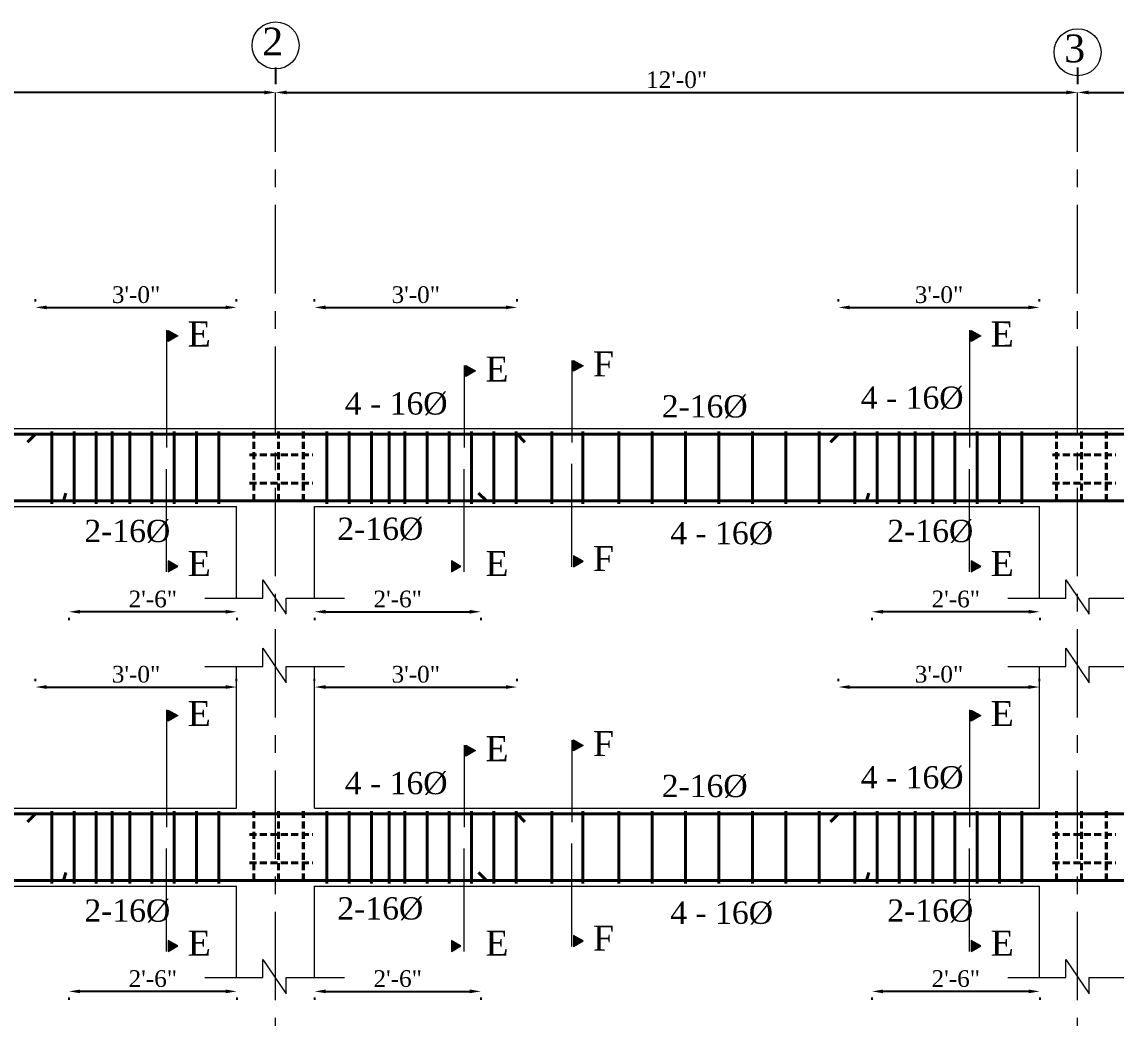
# Model space of a CAD drawing. Extents: x -2338379 to 930990, y -818978 to 106940.
# Drawn here: x 385712.5 to 386105.6, y -208013.6 to -207655.6 of the extents above; entities that cross this region are included whole.
import ezdxf

# ---------------------------------------------------------------- set-up
doc = ezdxf.new("R2010")
doc.units = 0
doc.header["$MEASUREMENT"] = 0
doc.header["$PDMODE"] = 34
doc.linetypes.add('CENTER', pattern=[50.8, 31.75, -6.35, 6.35, -6.35])
doc.linetypes.add('DASHED', pattern=[0.75, 0.5, -0.25])
doc.layers.get('DEFPOINTS').update_dxf_attribs({"linetype": 'CONTINUOUS'})
for name, color, linetype, lineweight in [('Center', 11, 'CENTER', 15), ('Dimension', 35, 'CONTINUOUS', 9), ('HATCH', 3, 'CONTINUOUS', 15), ('rcc elevation', 253, 'CONTINUOUS', 18), ('rebar', 3, 'CONTINUOUS', 40), ('TEXT', 7, 'CONTINUOUS', 30), ('WALL', 1, 'CONTINUOUS', 40)]:
    doc.layers.add(name, color=color, linetype=linetype, lineweight=lineweight)
doc.styles.get("Standard").update_dxf_attribs({"font": 'times.ttf', "height": 6})
doc.dimstyles.new('Standard$0', dxfattribs={"dimtxt": 6, "dimasz": 4, "dimexe": 3, "dimexo": 6, "dimgap": 3, "dimtad": 1, "dimdec": 1, "dimzin": 0, "dimdsep": 46, "dimlunit": 4, "dimtxsty": 'Standard', "dimcen": 0.09, "dimclrd": 6, "dimclre": 6, "dimclrt": 7, "dimadec": 0, "dimazin": 0, "dimtfac": 1, "dimtdec": 1, "dimtix": 1, "dimtofl": 0, "dimtmove": 1, "dimatfit": 3, "dimfxl": 1, "dimtolj": 1, "dimtzin": 0, "dimlwd": 18, "dimlwe": 18, "dimarcsym": 0})

# ---------------------------------------------------------------- blocks, each defined once
blk = doc.blocks.new('*D919')
at = {"layer": 'DEFPOINTS', "color": 0, "lineweight": 30, "transparency": 16777216}
for p in [(386091.74, -207674.99), (385803.61, -207680.99), (386091.74, -207680.99)]:
    blk.add_point(p, dxfattribs=at)
at = {"layer": 'TEXT', "color": 6, "lineweight": -2, "transparency": 16777216}
for p, q in [((385803.61, -207671.99), (385803.61, -207677.99)), ((385807.61, -207680.99), (386087.74, -207680.99)), ((386091.74, -207683.99), (386091.74, -207683.99))]:
    blk.add_line(p, q, dxfattribs=at)
at = {"layer": 'TEXT', "color": 6, "lineweight": 30, "transparency": 16777216}
for points in [[(385807.61, -207680.32), (385807.61, -207681.65), (385803.61, -207680.99)], [(386087.74, -207680.32), (386087.74, -207681.65), (386091.74, -207680.99)]]:
    blk.add_solid(points, dxfattribs=at)
at = {"layer": 'TEXT', "color": 7, "transparency": 16777216, "insert": (385947.68, -207676.44), "char_height": 6, "attachment_point": 5}
blk.add_mtext('\\A1;12\'-0"', dxfattribs=at)
blk = doc.blocks.new('*D920')
at = {"layer": 'DEFPOINTS', "color": 0, "lineweight": 30, "transparency": 16777216}
for p in [(385515.13, -207680.99), (385515.13, -207680.99), (385803.61, -207680.99)]:
    blk.add_point(p, dxfattribs=at)
at = {"layer": 'TEXT', "color": 6, "lineweight": -2, "transparency": 16777216}
for p, q in [((385515.13, -207671.99), (385515.13, -207677.99)), ((385803.61, -207671.99), (385803.61, -207677.99)), ((385799.61, -207680.99), (385519.13, -207680.99))]:
    blk.add_line(p, q, dxfattribs=at)
at = {"layer": 'TEXT', "color": 6, "lineweight": 30, "transparency": 16777216}
for points in [[(385519.13, -207680.32), (385519.13, -207681.65), (385515.13, -207680.99)], [(385799.61, -207680.32), (385799.61, -207681.65), (385803.61, -207680.99)]]:
    blk.add_solid(points, dxfattribs=at)
at = {"layer": 'TEXT', "color": 7, "transparency": 16777216, "insert": (385659.37, -207676.44), "char_height": 6, "attachment_point": 5}
blk.add_mtext('\\A1;12\'-0"', dxfattribs=at)
blk = doc.blocks.new('*D915')
at = {"layer": 'DEFPOINTS', "color": 0, "lineweight": 30, "transparency": 16777216}
for p in [(386379.88, -207674.99), (386091.74, -207680.99), (386379.88, -207680.99)]:
    blk.add_point(p, dxfattribs=at)
at = {"layer": 'TEXT', "color": 6, "lineweight": -2, "transparency": 16777216}
for p, q in [((386091.74, -207671.99), (386091.74, -207677.99)), ((386095.74, -207680.99), (386375.88, -207680.99)), ((386379.88, -207683.99), (386379.88, -207683.99))]:
    blk.add_line(p, q, dxfattribs=at)
at = {"layer": 'TEXT', "color": 6, "lineweight": 30, "transparency": 16777216}
for points in [[(386095.74, -207680.32), (386095.74, -207681.65), (386091.74, -207680.99)], [(386375.88, -207680.32), (386375.88, -207681.65), (386379.88, -207680.99)]]:
    blk.add_solid(points, dxfattribs=at)
at = {"layer": 'TEXT', "color": 7, "transparency": 16777216, "insert": (386235.81, -207676.44), "char_height": 6, "attachment_point": 5}
blk.add_mtext('\\A1;12\'-0"', dxfattribs=at)
blk = doc.blocks.new('*D775')
at = {"layer": 'DEFPOINTS', "color": 0, "lineweight": 30, "transparency": 16777216}
for p in [(385789.61, -207894.63), (385717.35, -207901.47), (385789.61, -207901.47)]:
    blk.add_point(p, dxfattribs=at)
at = {"layer": 'TEXT', "color": 6, "lineweight": -2, "transparency": 16777216}
for p, q in [((385717.35, -207892.47), (385717.35, -207891.63)), ((385789.61, -207892.47), (385789.61, -207891.63)), ((385721.35, -207894.63), (385785.61, -207894.63))]:
    blk.add_line(p, q, dxfattribs=at)
at = {"layer": 'TEXT', "color": 6, "lineweight": 30, "transparency": 16777216}
for points in [[(385721.35, -207893.96), (385721.35, -207895.29), (385717.35, -207894.63)], [(385785.61, -207893.96), (385785.61, -207895.29), (385789.61, -207894.63)]]:
    blk.add_solid(points, dxfattribs=at)
at = {"layer": 'TEXT', "color": 7, "transparency": 16777216, "insert": (385753.48, -207890.07), "char_height": 6, "attachment_point": 5}
blk.add_mtext('\\A1;3\'-0"', dxfattribs=at)
blk = doc.blocks.new('*D776')
at = {"layer": 'DEFPOINTS', "color": 0, "lineweight": 30, "transparency": 16777216}
for p in [(385729.38, -207997.14), (385789.64, -207997.14), (385729.38, -208003.98)]:
    blk.add_point(p, dxfattribs=at)
at = {"layer": 'TEXT', "color": 6, "lineweight": -2, "transparency": 16777216}
for p, q in [((385785.64, -208003.98), (385733.38, -208003.98)), ((385729.38, -208006.14), (385729.38, -208006.98)), ((385789.64, -208006.14), (385789.64, -208006.98))]:
    blk.add_line(p, q, dxfattribs=at)
at = {"layer": 'TEXT', "color": 6, "lineweight": 30, "transparency": 16777216}
for points in [[(385733.38, -208003.31), (385733.38, -208004.64), (385729.38, -208003.98)], [(385785.64, -208003.31), (385785.64, -208004.64), (385789.64, -208003.98)]]:
    blk.add_solid(points, dxfattribs=at)
at = {"layer": 'TEXT', "color": 7, "transparency": 16777216, "insert": (385759.51, -207999.42), "char_height": 6, "attachment_point": 5}
blk.add_mtext('\\A1;2\'-6"', dxfattribs=at)
blk = doc.blocks.new('*D777')
at = {"layer": 'DEFPOINTS', "color": 0, "lineweight": 30, "transparency": 16777216}
for p in [(385890.35, -207894.63), (385817.61, -207901.47), (385890.35, -207901.47)]:
    blk.add_point(p, dxfattribs=at)
at = {"layer": 'TEXT', "color": 6, "lineweight": -2, "transparency": 16777216}
for p, q in [((385817.61, -207892.47), (385817.61, -207891.63)), ((385890.35, -207892.47), (385890.35, -207891.63)), ((385821.61, -207894.63), (385886.35, -207894.63))]:
    blk.add_line(p, q, dxfattribs=at)
at = {"layer": 'TEXT', "color": 6, "lineweight": 30, "transparency": 16777216}
for points in [[(385821.61, -207893.96), (385821.61, -207895.29), (385817.61, -207894.63)], [(385886.35, -207893.96), (385886.35, -207895.29), (385890.35, -207894.63)]]:
    blk.add_solid(points, dxfattribs=at)
at = {"layer": 'TEXT', "color": 7, "transparency": 16777216, "insert": (385853.98, -207890.07), "char_height": 6, "attachment_point": 5}
blk.add_mtext('\\A1;3\'-0"', dxfattribs=at)
blk = doc.blocks.new('*D778')
at = {"layer": 'DEFPOINTS', "color": 0, "lineweight": 30, "transparency": 16777216}
for p in [(385817.61, -207997.14), (385877.35, -207997.14), (385877.35, -208003.98)]:
    blk.add_point(p, dxfattribs=at)
at = {"layer": 'TEXT', "color": 6, "lineweight": -2, "transparency": 16777216}
for p, q in [((385821.61, -208003.98), (385873.35, -208003.98)), ((385817.61, -208006.14), (385817.61, -208006.98)), ((385877.35, -208006.14), (385877.35, -208006.98))]:
    blk.add_line(p, q, dxfattribs=at)
at = {"layer": 'TEXT', "color": 6, "lineweight": 30, "transparency": 16777216}
for points in [[(385821.61, -208003.31), (385821.61, -208004.64), (385817.61, -208003.98)], [(385873.35, -208003.31), (385873.35, -208004.64), (385877.35, -208003.98)]]:
    blk.add_solid(points, dxfattribs=at)
at = {"layer": 'TEXT', "color": 7, "transparency": 16777216, "insert": (385847.48, -207999.42), "char_height": 6, "attachment_point": 5}
blk.add_mtext('\\A1;2\'-6"', dxfattribs=at)
blk = doc.blocks.new('*D779')
at = {"layer": 'DEFPOINTS', "color": 0, "lineweight": 30, "transparency": 16777216}
for p in [(386078.09, -207894.63), (386005.83, -207901.47), (386078.09, -207901.47)]:
    blk.add_point(p, dxfattribs=at)
at = {"layer": 'TEXT', "color": 6, "lineweight": -2, "transparency": 16777216}
for p, q in [((386005.83, -207892.47), (386005.83, -207891.63)), ((386078.09, -207892.47), (386078.09, -207891.63)), ((386009.83, -207894.63), (386074.09, -207894.63))]:
    blk.add_line(p, q, dxfattribs=at)
at = {"layer": 'TEXT', "color": 6, "lineweight": 30, "transparency": 16777216}
for points in [[(386009.83, -207893.96), (386009.83, -207895.29), (386005.83, -207894.63)], [(386074.09, -207893.96), (386074.09, -207895.29), (386078.09, -207894.63)]]:
    blk.add_solid(points, dxfattribs=at)
at = {"layer": 'TEXT', "color": 7, "transparency": 16777216, "insert": (386041.96, -207890.07), "char_height": 6, "attachment_point": 5}
blk.add_mtext('\\A1;3\'-0"', dxfattribs=at)
blk = doc.blocks.new('*D780')
at = {"layer": 'DEFPOINTS', "color": 0, "lineweight": 30, "transparency": 16777216}
for p in [(386017.86, -207997.14), (386078.12, -207997.14), (386017.86, -208003.98)]:
    blk.add_point(p, dxfattribs=at)
at = {"layer": 'TEXT', "color": 6, "lineweight": -2, "transparency": 16777216}
for p, q in [((386074.12, -208003.98), (386021.86, -208003.98)), ((386017.86, -208006.14), (386017.86, -208006.98)), ((386078.12, -208006.14), (386078.12, -208006.98))]:
    blk.add_line(p, q, dxfattribs=at)
at = {"layer": 'TEXT', "color": 6, "lineweight": 30, "transparency": 16777216}
for points in [[(386021.86, -208003.31), (386021.86, -208004.64), (386017.86, -208003.98)], [(386074.12, -208003.31), (386074.12, -208004.64), (386078.12, -208003.98)]]:
    blk.add_solid(points, dxfattribs=at)
at = {"layer": 'TEXT', "color": 7, "transparency": 16777216, "insert": (386047.99, -207999.42), "char_height": 6, "attachment_point": 5}
blk.add_mtext('\\A1;2\'-6"', dxfattribs=at)
blk = doc.blocks.new('*D754')
at = {"layer": 'DEFPOINTS', "color": 0, "lineweight": 30, "transparency": 16777216}
for p in [(385789.61, -207758.23), (385717.35, -207765.07), (385789.61, -207765.07)]:
    blk.add_point(p, dxfattribs=at)
at = {"layer": 'TEXT', "color": 6, "lineweight": -2, "transparency": 16777216}
for p, q in [((385717.35, -207756.07), (385717.35, -207755.23)), ((385721.35, -207758.23), (385785.61, -207758.23)), ((385789.61, -207756.07), (385789.61, -207755.23))]:
    blk.add_line(p, q, dxfattribs=at)
at = {"layer": 'TEXT', "color": 6, "lineweight": 30, "transparency": 16777216}
for points in [[(385721.35, -207757.56), (385721.35, -207758.89), (385717.35, -207758.23)], [(385785.61, -207757.56), (385785.61, -207758.89), (385789.61, -207758.23)]]:
    blk.add_solid(points, dxfattribs=at)
at = {"layer": 'TEXT', "color": 7, "transparency": 16777216, "insert": (385753.48, -207753.68), "char_height": 6, "attachment_point": 5}
blk.add_mtext('\\A1;3\'-0"', dxfattribs=at)
blk = doc.blocks.new('*D755')
at = {"layer": 'DEFPOINTS', "color": 0, "lineweight": 30, "transparency": 16777216}
for p in [(385729.38, -207860.74), (385789.64, -207860.74), (385729.38, -207867.58)]:
    blk.add_point(p, dxfattribs=at)
at = {"layer": 'TEXT', "color": 6, "lineweight": -2, "transparency": 16777216}
for p, q in [((385785.64, -207867.58), (385733.38, -207867.58)), ((385729.38, -207869.74), (385729.38, -207870.58)), ((385789.64, -207869.74), (385789.64, -207870.58))]:
    blk.add_line(p, q, dxfattribs=at)
at = {"layer": 'TEXT', "color": 6, "lineweight": 30, "transparency": 16777216}
for points in [[(385733.38, -207866.91), (385733.38, -207868.24), (385729.38, -207867.58)], [(385785.64, -207866.91), (385785.64, -207868.24), (385789.64, -207867.58)]]:
    blk.add_solid(points, dxfattribs=at)
at = {"layer": 'TEXT', "color": 7, "transparency": 16777216, "insert": (385759.51, -207863.03), "char_height": 6, "attachment_point": 5}
blk.add_mtext('\\A1;2\'-6"', dxfattribs=at)
blk = doc.blocks.new('*D756')
at = {"layer": 'DEFPOINTS', "color": 0, "lineweight": 30, "transparency": 16777216}
for p in [(385890.35, -207758.23), (385817.61, -207765.07), (385890.35, -207765.07)]:
    blk.add_point(p, dxfattribs=at)
at = {"layer": 'TEXT', "color": 6, "lineweight": -2, "transparency": 16777216}
for p, q in [((385817.61, -207756.07), (385817.61, -207755.23)), ((385821.61, -207758.23), (385886.35, -207758.23)), ((385890.35, -207756.07), (385890.35, -207755.23))]:
    blk.add_line(p, q, dxfattribs=at)
at = {"layer": 'TEXT', "color": 6, "lineweight": 30, "transparency": 16777216}
for points in [[(385821.61, -207757.56), (385821.61, -207758.89), (385817.61, -207758.23)], [(385886.35, -207757.56), (385886.35, -207758.89), (385890.35, -207758.23)]]:
    blk.add_solid(points, dxfattribs=at)
at = {"layer": 'TEXT', "color": 7, "transparency": 16777216, "insert": (385853.98, -207753.68), "char_height": 6, "attachment_point": 5}
blk.add_mtext('\\A1;3\'-0"', dxfattribs=at)
blk = doc.blocks.new('*D757')
at = {"layer": 'DEFPOINTS', "color": 0, "lineweight": 30, "transparency": 16777216}
for p in [(385817.61, -207860.74), (385877.35, -207860.74), (385877.35, -207867.58)]:
    blk.add_point(p, dxfattribs=at)
at = {"layer": 'TEXT', "color": 6, "lineweight": -2, "transparency": 16777216}
for p, q in [((385821.61, -207867.58), (385873.35, -207867.58)), ((385817.61, -207869.74), (385817.61, -207870.58)), ((385877.35, -207869.74), (385877.35, -207870.58))]:
    blk.add_line(p, q, dxfattribs=at)
at = {"layer": 'TEXT', "color": 6, "lineweight": 30, "transparency": 16777216}
for points in [[(385821.61, -207866.91), (385821.61, -207868.24), (385817.61, -207867.58)], [(385873.35, -207866.91), (385873.35, -207868.24), (385877.35, -207867.58)]]:
    blk.add_solid(points, dxfattribs=at)
at = {"layer": 'TEXT', "color": 7, "transparency": 16777216, "insert": (385847.48, -207863.03), "char_height": 6, "attachment_point": 5}
blk.add_mtext('\\A1;2\'-6"', dxfattribs=at)
blk = doc.blocks.new('*D758')
at = {"layer": 'DEFPOINTS', "color": 0, "lineweight": 30, "transparency": 16777216}
for p in [(386078.09, -207758.23), (386005.83, -207765.07), (386078.09, -207765.07)]:
    blk.add_point(p, dxfattribs=at)
at = {"layer": 'TEXT', "color": 6, "lineweight": -2, "transparency": 16777216}
for p, q in [((386005.83, -207756.07), (386005.83, -207755.23)), ((386009.83, -207758.23), (386074.09, -207758.23)), ((386078.09, -207756.07), (386078.09, -207755.23))]:
    blk.add_line(p, q, dxfattribs=at)
at = {"layer": 'TEXT', "color": 6, "lineweight": 30, "transparency": 16777216}
for points in [[(386009.83, -207757.56), (386009.83, -207758.89), (386005.83, -207758.23)], [(386074.09, -207757.56), (386074.09, -207758.89), (386078.09, -207758.23)]]:
    blk.add_solid(points, dxfattribs=at)
at = {"layer": 'TEXT', "color": 7, "transparency": 16777216, "insert": (386041.96, -207753.68), "char_height": 6, "attachment_point": 5}
blk.add_mtext('\\A1;3\'-0"', dxfattribs=at)
blk = doc.blocks.new('*D759')
at = {"layer": 'DEFPOINTS', "color": 0, "lineweight": 30, "transparency": 16777216}
for p in [(386017.86, -207860.74), (386078.12, -207860.74), (386017.86, -207867.58)]:
    blk.add_point(p, dxfattribs=at)
at = {"layer": 'TEXT', "color": 6, "lineweight": -2, "transparency": 16777216}
for p, q in [((386074.12, -207867.58), (386021.86, -207867.58)), ((386017.86, -207869.74), (386017.86, -207870.58)), ((386078.12, -207869.74), (386078.12, -207870.58))]:
    blk.add_line(p, q, dxfattribs=at)
at = {"layer": 'TEXT', "color": 6, "lineweight": 30, "transparency": 16777216}
for points in [[(386021.86, -207866.91), (386021.86, -207868.24), (386017.86, -207867.58)], [(386074.12, -207866.91), (386074.12, -207868.24), (386078.12, -207867.58)]]:
    blk.add_solid(points, dxfattribs=at)
at = {"layer": 'TEXT', "color": 7, "transparency": 16777216, "insert": (386047.99, -207863.03), "char_height": 6, "attachment_point": 5}
blk.add_mtext('\\A1;2\'-6"', dxfattribs=at)

msp = doc.modelspace()

# ---------------------------------------------------------------- hatches: boundary and pattern name
at = {"layer": 'HATCH', "ltscale": 0.5}
for points in [[(385765.04, -207770.43), (385765.04, -207766.49), (385768.46, -207768.46)], [(386053.53, -207770.43), (386053.53, -207766.49), (386056.94, -207768.46)], [(385910.64, -207781.19), (385910.64, -207777.25), (385914.05, -207779.22)], [(385871.99, -207783.01), (385871.99, -207779.07), (385875.4, -207781.04)], [(385910.64, -207847.48), (385910.64, -207851.42), (385914.05, -207849.45)], [(385765.04, -207849.3), (385765.04, -207853.25), (385768.46, -207851.27)], [(385866.79, -207849.3), (385866.79, -207853.25), (385870.2, -207851.27)], [(386053.53, -207849.3), (386053.53, -207853.25), (386056.94, -207851.27)], [(385765.04, -207906.83), (385765.04, -207902.88), (385768.46, -207904.86)], [(386053.53, -207906.83), (386053.53, -207902.88), (386056.94, -207904.86)], [(385871.99, -207919.41), (385871.99, -207915.47), (385875.4, -207917.44)], [(385910.64, -207917.59), (385910.64, -207913.64), (385914.05, -207915.62)], [(385765.04, -207985.7), (385765.04, -207989.65), (385768.46, -207987.67)], [(385866.79, -207985.7), (385866.79, -207989.65), (385870.2, -207987.67)], [(385910.64, -207983.88), (385910.64, -207987.82), (385914.05, -207985.85)], [(386053.53, -207985.7), (386053.53, -207989.65), (386056.94, -207987.67)]]:
    msp.add_hatch(color=256, dxfattribs=at).paths.add_polyline_path(points)

# ---------------------------------------------------------------- linework, layer by layer
at = {"layer": 'Center'}
for p, q in [((385803.61, -208667.58), (385803.61, -207680.99)), ((386091.74, -208667.58), (386091.74, -207680.99))]:
    msp.add_line(p, q, dxfattribs=at)
at = {"layer": 'Dimension', "ltscale": 0.5}
for p, q in [((385764.41, -207766.45), (385764.41, -207808.62)), ((386052.9, -207766.45), (386052.9, -207808.62)), ((385910.01, -207777.26), (385910.01, -207806.8)), ((385871.36, -207779.08), (385871.36, -207808.62)), ((385764.41, -207853.24), (385764.41, -207816.29)), ((385871.36, -207853.24), (385871.36, -207816.29)), ((385910.01, -207851.41), (385910.01, -207814.47)), ((386052.9, -207853.24), (386052.9, -207816.29)), ((385764.41, -207902.85), (385764.41, -207945.02)), ((386052.9, -207902.85), (386052.9, -207945.02)), ((385871.36, -207915.48), (385871.36, -207945.02)), ((385910.01, -207913.66), (385910.01, -207943.2)), ((385910.01, -207987.81), (385910.01, -207950.86)), ((385764.41, -207989.63), (385764.41, -207952.69)), ((385871.36, -207989.63), (385871.36, -207952.69)), ((386052.9, -207989.63), (386052.9, -207952.69))]:
    msp.add_line(p, q, dxfattribs=at)
for points in [[(385768.46, -207768.46), (385765.04, -207770.43), (385765.04, -207766.49)], [(386056.94, -207768.46), (386053.53, -207770.43), (386053.53, -207766.49)], [(385914.05, -207779.22), (385910.64, -207781.19), (385910.64, -207777.25)], [(385875.4, -207781.04), (385871.99, -207783.01), (385871.99, -207779.07)], [(385914.05, -207849.45), (385910.64, -207847.48), (385910.64, -207851.42)], [(385768.46, -207851.27), (385765.04, -207849.3), (385765.04, -207853.25)], [(385870.2, -207851.27), (385866.79, -207849.3), (385866.79, -207853.25)], [(386056.94, -207851.27), (386053.53, -207849.3), (386053.53, -207853.25)], [(385768.46, -207904.86), (385765.04, -207906.83), (385765.04, -207902.88)], [(386056.94, -207904.86), (386053.53, -207906.83), (386053.53, -207902.88)], [(385875.4, -207917.44), (385871.99, -207919.41), (385871.99, -207915.47)], [(385914.05, -207915.62), (385910.64, -207917.59), (385910.64, -207913.64)], [(385768.46, -207987.67), (385765.04, -207985.7), (385765.04, -207989.65)], [(385870.2, -207987.67), (385866.79, -207985.7), (385866.79, -207989.65)], [(385914.05, -207985.85), (385910.64, -207983.88), (385910.64, -207987.82)], [(386056.94, -207987.67), (386053.53, -207985.7), (386053.53, -207989.65)]]:
    msp.add_lwpolyline(points, close=True, dxfattribs=at)
at = {"layer": 'Dimension'}
for points in [[(385778.2, -207862.65), (385798.99, -207862.65), (385798.99, -207856.09), (385807.38, -207868.48), (385807.38, -207862.65), (385828.35, -207862.65)], [(386066.68, -207862.65), (386087.47, -207862.65), (386087.47, -207856.09), (386095.86, -207868.48), (386095.86, -207862.65), (386116.83, -207862.65)], [(385778.2, -207887.26), (385798.99, -207887.26), (385798.99, -207880.7), (385807.38, -207893.08), (385807.38, -207887.26), (385828.35, -207887.26)], [(386066.68, -207887.26), (386087.47, -207887.26), (386087.47, -207880.7), (386095.86, -207893.08), (386095.86, -207887.26), (386116.83, -207887.26)], [(385778.2, -207999.05), (385798.99, -207999.05), (385798.99, -207992.49), (385807.38, -208004.88), (385807.38, -207999.05), (385828.35, -207999.05)], [(386066.68, -207999.05), (386087.47, -207999.05), (386087.47, -207992.49), (386095.86, -208004.88), (386095.86, -207999.05), (386116.83, -207999.05)]]:
    msp.add_lwpolyline(points, dxfattribs=at)
for centre in [(385803.61, -207664.09), (386091.74, -207666.54)]:
    msp.add_circle(centre, 8.45, dxfattribs=at)
at = {"layer": 'rcc elevation', "ltscale": 20}
for p, q in [((385501.13, -207801.77), (385789.61, -207801.77)), ((385789.61, -207801.77), (386078.09, -207801.77)), ((386078.09, -207801.77), (386395.57, -207801.77)), ((385529.13, -207829.77), (385789.61, -207829.77)), ((385789.61, -207862.65), (385789.61, -207829.77)), ((385817.61, -207829.77), (386078.09, -207829.77)), ((385817.61, -207862.65), (385817.61, -207829.77)), ((385817.61, -207862.65), (385817.61, -207829.77)), ((386078.09, -207862.65), (386078.09, -207829.77)), ((385789.61, -207938.17), (385789.61, -207887.26)), ((385817.61, -207938.17), (385817.61, -207887.26)), ((385817.61, -207938.17), (385817.61, -207887.26)), ((386078.09, -207938.17), (386078.09, -207887.26)), ((385501.13, -207938.17), (385789.61, -207938.17)), ((385817.61, -207938.17), (386078.09, -207938.17)), ((385529.13, -207966.17), (385789.61, -207966.17)), ((385789.61, -207999.05), (385789.61, -207966.17)), ((385817.61, -207966.17), (386078.09, -207966.17)), ((385817.61, -207999.05), (385817.61, -207966.17)), ((385817.61, -207999.05), (385817.61, -207966.17)), ((386078.09, -207999.05), (386078.09, -207966.17))]:
    msp.add_line(p, q, dxfattribs=at)
at = {"layer": 'rebar', "ltscale": 20}
for p, q in [((385508.8, -207803.77), (387251.14, -207803.77)), ((385717.35, -207803.77), (385714.5, -207806.62)), ((385890.35, -207803.77), (385893.2, -207806.62)), ((386005.83, -207803.77), (386002.98, -207806.62)), ((385728.23, -207824.92), (385727.38, -207827.77)), ((385876.5, -207824.92), (385879.35, -207827.77)), ((386016.71, -207824.92), (386015.86, -207827.77)), ((385506.17, -207827.77), (387253.77, -207827.77)), ((385508.8, -207940.17), (387251.14, -207940.17)), ((385717.35, -207940.17), (385714.5, -207943.02)), ((385890.35, -207940.17), (385893.2, -207943.02)), ((386005.83, -207940.17), (386002.98, -207943.02)), ((385728.23, -207961.32), (385727.38, -207964.17)), ((385876.5, -207961.32), (385879.35, -207964.17)), ((386016.71, -207961.32), (386015.86, -207964.17)), ((385506.17, -207964.17), (387253.77, -207964.17))]:
    msp.add_line(p, q, dxfattribs=at)
at = {"layer": 'rebar', "ltscale": 5}
for p, q in [((385723.2, -207802.77), (385723.2, -207828.77)), ((385731.2, -207802.77), (385731.2, -207828.77)), ((385739.2, -207802.77), (385739.2, -207828.77)), ((385744.92, -207802.77), (385744.92, -207828.77)), ((385751.2, -207802.77), (385751.2, -207828.77)), ((385759.2, -207802.77), (385759.2, -207828.77)), ((385767.2, -207802.77), (385767.2, -207828.77)), ((385775.2, -207802.77), (385775.2, -207828.77)), ((385783.2, -207802.77), (385783.2, -207828.77)), ((385822.02, -207802.77), (385822.02, -207828.77)), ((385830.02, -207802.77), (385830.02, -207828.77)), ((385838.02, -207802.77), (385838.02, -207828.77)), ((385844.35, -207802.77), (385844.35, -207828.77)), ((385850.02, -207802.77), (385850.02, -207828.77)), ((385858.02, -207802.77), (385858.02, -207828.77)), ((385866.02, -207802.77), (385866.02, -207828.77)), ((385874.02, -207802.77), (385874.02, -207828.77)), ((385882.02, -207802.77), (385882.02, -207828.77)), ((385890.02, -207802.77), (385890.02, -207828.77)), ((385902.9, -207802.77), (385902.9, -207828.77)), ((385914.02, -207802.77), (385914.02, -207828.77)), ((385926.9, -207802.77), (385926.9, -207828.77)), ((385938.9, -207802.77), (385938.9, -207828.77)), ((385950.9, -207802.77), (385950.9, -207828.77)), ((385962.9, -207802.77), (385962.9, -207828.77)), ((385974.9, -207802.77), (385974.9, -207828.77)), ((385986.9, -207802.77), (385986.9, -207828.77)), ((385998.9, -207802.77), (385998.9, -207828.77)), ((386011.68, -207802.77), (386011.68, -207828.77)), ((386019.68, -207802.77), (386019.68, -207828.77)), ((386027.68, -207802.77), (386027.68, -207828.77)), ((386033.41, -207802.77), (386033.41, -207828.77)), ((386039.68, -207802.77), (386039.68, -207828.77)), ((386047.68, -207802.77), (386047.68, -207828.77)), ((386055.68, -207802.77), (386055.68, -207828.77)), ((386063.68, -207802.77), (386063.68, -207828.77)), ((386071.68, -207802.77), (386071.68, -207828.77)), ((385723.2, -207939.17), (385723.2, -207965.17)), ((385731.2, -207939.17), (385731.2, -207965.17)), ((385739.2, -207939.17), (385739.2, -207965.17)), ((385744.92, -207939.17), (385744.92, -207965.17)), ((385751.2, -207939.17), (385751.2, -207965.17)), ((385759.2, -207939.17), (385759.2, -207965.17)), ((385767.2, -207939.17), (385767.2, -207965.17)), ((385775.2, -207939.17), (385775.2, -207965.17)), ((385783.2, -207939.17), (385783.2, -207965.17)), ((385822.02, -207939.17), (385822.02, -207965.17)), ((385830.02, -207939.17), (385830.02, -207965.17)), ((385838.02, -207939.17), (385838.02, -207965.17)), ((385844.35, -207939.17), (385844.35, -207965.17)), ((385850.02, -207939.17), (385850.02, -207965.17)), ((385858.02, -207939.17), (385858.02, -207965.17)), ((385866.02, -207939.17), (385866.02, -207965.17)), ((385874.02, -207939.17), (385874.02, -207965.17)), ((385882.02, -207939.17), (385882.02, -207965.17)), ((385890.02, -207939.17), (385890.02, -207965.17)), ((385902.9, -207939.17), (385902.9, -207965.17)), ((385914.02, -207939.17), (385914.02, -207965.17)), ((385926.9, -207939.17), (385926.9, -207965.17)), ((385938.9, -207939.17), (385938.9, -207965.17)), ((385950.9, -207939.17), (385950.9, -207965.17)), ((385962.9, -207939.17), (385962.9, -207965.17)), ((385974.9, -207939.17), (385974.9, -207965.17)), ((385986.9, -207939.17), (385986.9, -207965.17)), ((385998.9, -207939.17), (385998.9, -207965.17)), ((386011.68, -207939.17), (386011.68, -207965.17)), ((386019.68, -207939.17), (386019.68, -207965.17)), ((386027.68, -207939.17), (386027.68, -207965.17)), ((386033.41, -207939.17), (386033.41, -207965.17)), ((386039.68, -207939.17), (386039.68, -207965.17)), ((386047.68, -207939.17), (386047.68, -207965.17)), ((386055.68, -207939.17), (386055.68, -207965.17)), ((386063.68, -207939.17), (386063.68, -207965.17)), ((386071.68, -207939.17), (386071.68, -207965.17))]:
    msp.add_line(p, q, dxfattribs=at)
at = {"layer": 'rebar', "linetype": 'DASHED', "ltscale": 5}
for p, q in [((385795.74, -207802.77), (385795.74, -207828.77)), ((385804.61, -207802.77), (385804.61, -207828.77)), ((385813.56, -207802.77), (385813.56, -207828.77)), ((385813.65, -207802.77), (385813.65, -207828.77)), ((386084.22, -207802.77), (386084.22, -207828.77)), ((386093.09, -207802.77), (386093.09, -207828.77)), ((386102.04, -207802.77), (386102.04, -207828.77)), ((386102.13, -207802.77), (386102.13, -207828.77)), ((385794.25, -207811.22), (385816.94, -207811.22)), ((386082.74, -207811.22), (386105.42, -207811.22)), ((385794.25, -207821.39), (385816.94, -207821.39)), ((386082.74, -207821.39), (386105.42, -207821.39)), ((385795.74, -207939.17), (385795.74, -207965.17)), ((385804.61, -207939.17), (385804.61, -207965.17)), ((385813.56, -207939.17), (385813.56, -207965.17)), ((385813.65, -207939.17), (385813.65, -207965.17)), ((386084.22, -207939.17), (386084.22, -207965.17)), ((386093.09, -207939.17), (386093.09, -207965.17)), ((386102.04, -207939.17), (386102.04, -207965.17)), ((386102.13, -207939.17), (386102.13, -207965.17)), ((385794.25, -207947.62), (385816.94, -207947.62)), ((386082.74, -207947.62), (386105.42, -207947.62)), ((385794.25, -207957.79), (385816.94, -207957.79)), ((386082.74, -207957.79), (386105.42, -207957.79))]:
    msp.add_line(p, q, dxfattribs=at)

# ---------------------------------------------------------------- texts
at = {"layer": 'TEXT', "linetype": 'ByBlock', "char_height": 10, "width": 1452.7835, "attachment_point": 1, "line_spacing_factor": 2}
for s, insert in [('2', (385798.78, -207657.71)), ('3', (386086.91, -207660.16))]:
    msp.add_mtext(s, dxfattribs=dict(at, insert=insert))
at = {"layer": 'TEXT', "attachment_point": 1}
for s, insert, char_height, width in [('{\\fTimes New Roman|b0|i0|c0|p18;E}', (385772.04, -207763.28), 9, 1356.5327), ('{\\fTimes New Roman|b0|i0|c0|p18;E}', (386060.53, -207763.28), 9, 1356.5327), ('{\\fTimes New Roman|b0|i0|c0|p18;F}', (385917.64, -207774.04), 9, 1356.5327), ('{\\fTimes New Roman|b0|i0|c0|p18;E}', (385878.99, -207775.87), 9, 1356.5327), ('2-16%%C ', (385942.33, -207789.78), 8, 1404.5327), ('2-16%%C ', (385734.9, -207834.54), 8, 1356.5327), ('2-16%%C ', (385825.79, -207833.76), 8, 1356.5327), ('2-16%%C ', (386023.39, -207834.54), 8, 1356.5327), ('{\\fTimes New Roman|b0|i0|c0|p18;F}', (385917.64, -207843.93), 9, 1356.5327), ('{\\fTimes New Roman|b0|i0|c0|p18;E}', (385772.04, -207845.75), 9, 1356.5327), ('{\\fTimes New Roman|b0|i0|c0|p18;E}', (385878.99, -207845.75), 9, 1356.5327), ('{\\fTimes New Roman|b0|i0|c0|p18;E}', (386060.53, -207845.75), 9, 1356.5327), ('{\\fTimes New Roman|b0|i0|c0|p18;E}', (385772.04, -207899.68), 9, 1356.5327), ('{\\fTimes New Roman|b0|i0|c0|p18;E}', (386060.53, -207899.68), 9, 1356.5327), ('{\\fTimes New Roman|b0|i0|c0|p18;F}', (385917.64, -207910.44), 9, 1356.5327), ('{\\fTimes New Roman|b0|i0|c0|p18;E}', (385878.99, -207912.27), 9, 1356.5327), ('2-16%%C ', (385942.33, -207926.18), 8, 1404.5327), ('2-16%%C ', (385734.9, -207970.94), 8, 1356.5327), ('2-16%%C ', (385825.79, -207970.16), 8, 1356.5327), ('2-16%%C ', (386023.39, -207970.94), 8, 1356.5327), ('{\\fTimes New Roman|b0|i0|c0|p18;E}', (385772.04, -207982.15), 9, 1356.5327), ('{\\fTimes New Roman|b0|i0|c0|p18;E}', (385878.99, -207982.15), 9, 1356.5327), ('{\\fTimes New Roman|b0|i0|c0|p18;F}', (385917.64, -207980.33), 9, 1356.5327), ('{\\fTimes New Roman|b0|i0|c0|p18;E}', (386060.53, -207982.15), 9, 1356.5327)]:
    msp.add_mtext(s, dxfattribs=dict(at, insert=insert, char_height=char_height, width=width))
at = {"layer": 'WALL', "color": 7, "char_height": 8, "attachment_point": 5}
for insert in [(385846.93, -207792.89), (386032.32, -207790.82), (385963.86, -207839.48), (386032.32, -207927.22), (385846.93, -207929.29), (385963.86, -207975.88)]:
    msp.add_mtext('4 - 16%%C', dxfattribs=dict(at, insert=insert))

# ---------------------------------------------------------------- dimensions: what is measured, and where the dimension line sits
at = {"layer": 'TEXT'}
for base, p1, p2, picture, middle in [((385515.13, -207680.99), (385803.61, -207680.99), (385515.13, -207680.99), '*D920', (385659.37, -207676.44)), ((386091.74, -207680.99), (385803.61, -207680.99), (386091.74, -207674.99), '*D919', (385947.68, -207676.44)), ((386379.88, -207680.99), (386091.74, -207680.99), (386379.88, -207674.99), '*D915', (386235.81, -207676.44))]:
    dim = msp.add_linear_dim(base=base, p1=p1, p2=p2, dimstyle='Standard$0', override={"dimscale": 0.5, "dimtxt": 18, "dimasz": 8, "dimexe": 6, "dimexo": 18, "dimdec": 0, "dimlfac": 0.5, "dimzin": 11, "dimcen": 2.5, "dimdle": 6, "dimtdec": 0, "dimtofl": 1, "dimlwd": 65534, "dimlwe": 65534}, dxfattribs=at)
    dim.commit()
    dim.dimension.update_dxf_attribs({"geometry": picture, "text_midpoint": middle})
for p1, p2, distance, picture, middle in [((385717.35, -207765.07), (385789.61, -207765.07), 6.84, '*D754', (385753.48, -207753.68)), ((385817.61, -207765.07), (385890.35, -207765.07), 6.84, '*D756', (385853.98, -207753.68)), ((386005.83, -207765.07), (386078.09, -207765.07), 6.84, '*D758', (386041.96, -207753.68)), ((385789.64, -207860.74), (385729.38, -207860.74), 6.84, '*D755', (385759.51, -207863.03)), ((385817.61, -207860.74), (385877.35, -207860.74), -6.84, '*D757', (385847.48, -207863.03)), ((386078.12, -207860.74), (386017.86, -207860.74), 6.84, '*D759', (386047.99, -207863.03)), ((385717.35, -207901.47), (385789.61, -207901.47), 6.84, '*D775', (385753.48, -207890.07)), ((385817.61, -207901.47), (385890.35, -207901.47), 6.84, '*D777', (385853.98, -207890.07)), ((386005.83, -207901.47), (386078.09, -207901.47), 6.84, '*D779', (386041.96, -207890.07)), ((385789.64, -207997.14), (385729.38, -207997.14), 6.84, '*D776', (385759.51, -207999.42)), ((385817.61, -207997.14), (385877.35, -207997.14), -6.84, '*D778', (385847.48, -207999.42)), ((386078.12, -207997.14), (386017.86, -207997.14), 6.84, '*D780', (386047.99, -207999.42))]:
    dim = msp.add_aligned_dim(p1=p1, p2=p2, distance=distance, dimstyle='Standard$0', override={"dimscale": 0.5, "dimtxt": 18, "dimasz": 8, "dimexe": 6, "dimexo": 18, "dimdec": 0, "dimlfac": 0.5, "dimzin": 11, "dimcen": 2.5, "dimdle": 6, "dimtdec": 0, "dimtofl": 1, "dimlwd": 65534, "dimlwe": 65534}, dxfattribs=at)
    dim.commit()
    dim.dimension.update_dxf_attribs({"geometry": picture, "text_midpoint": middle})

doc.saveas('drawing.dxf')
